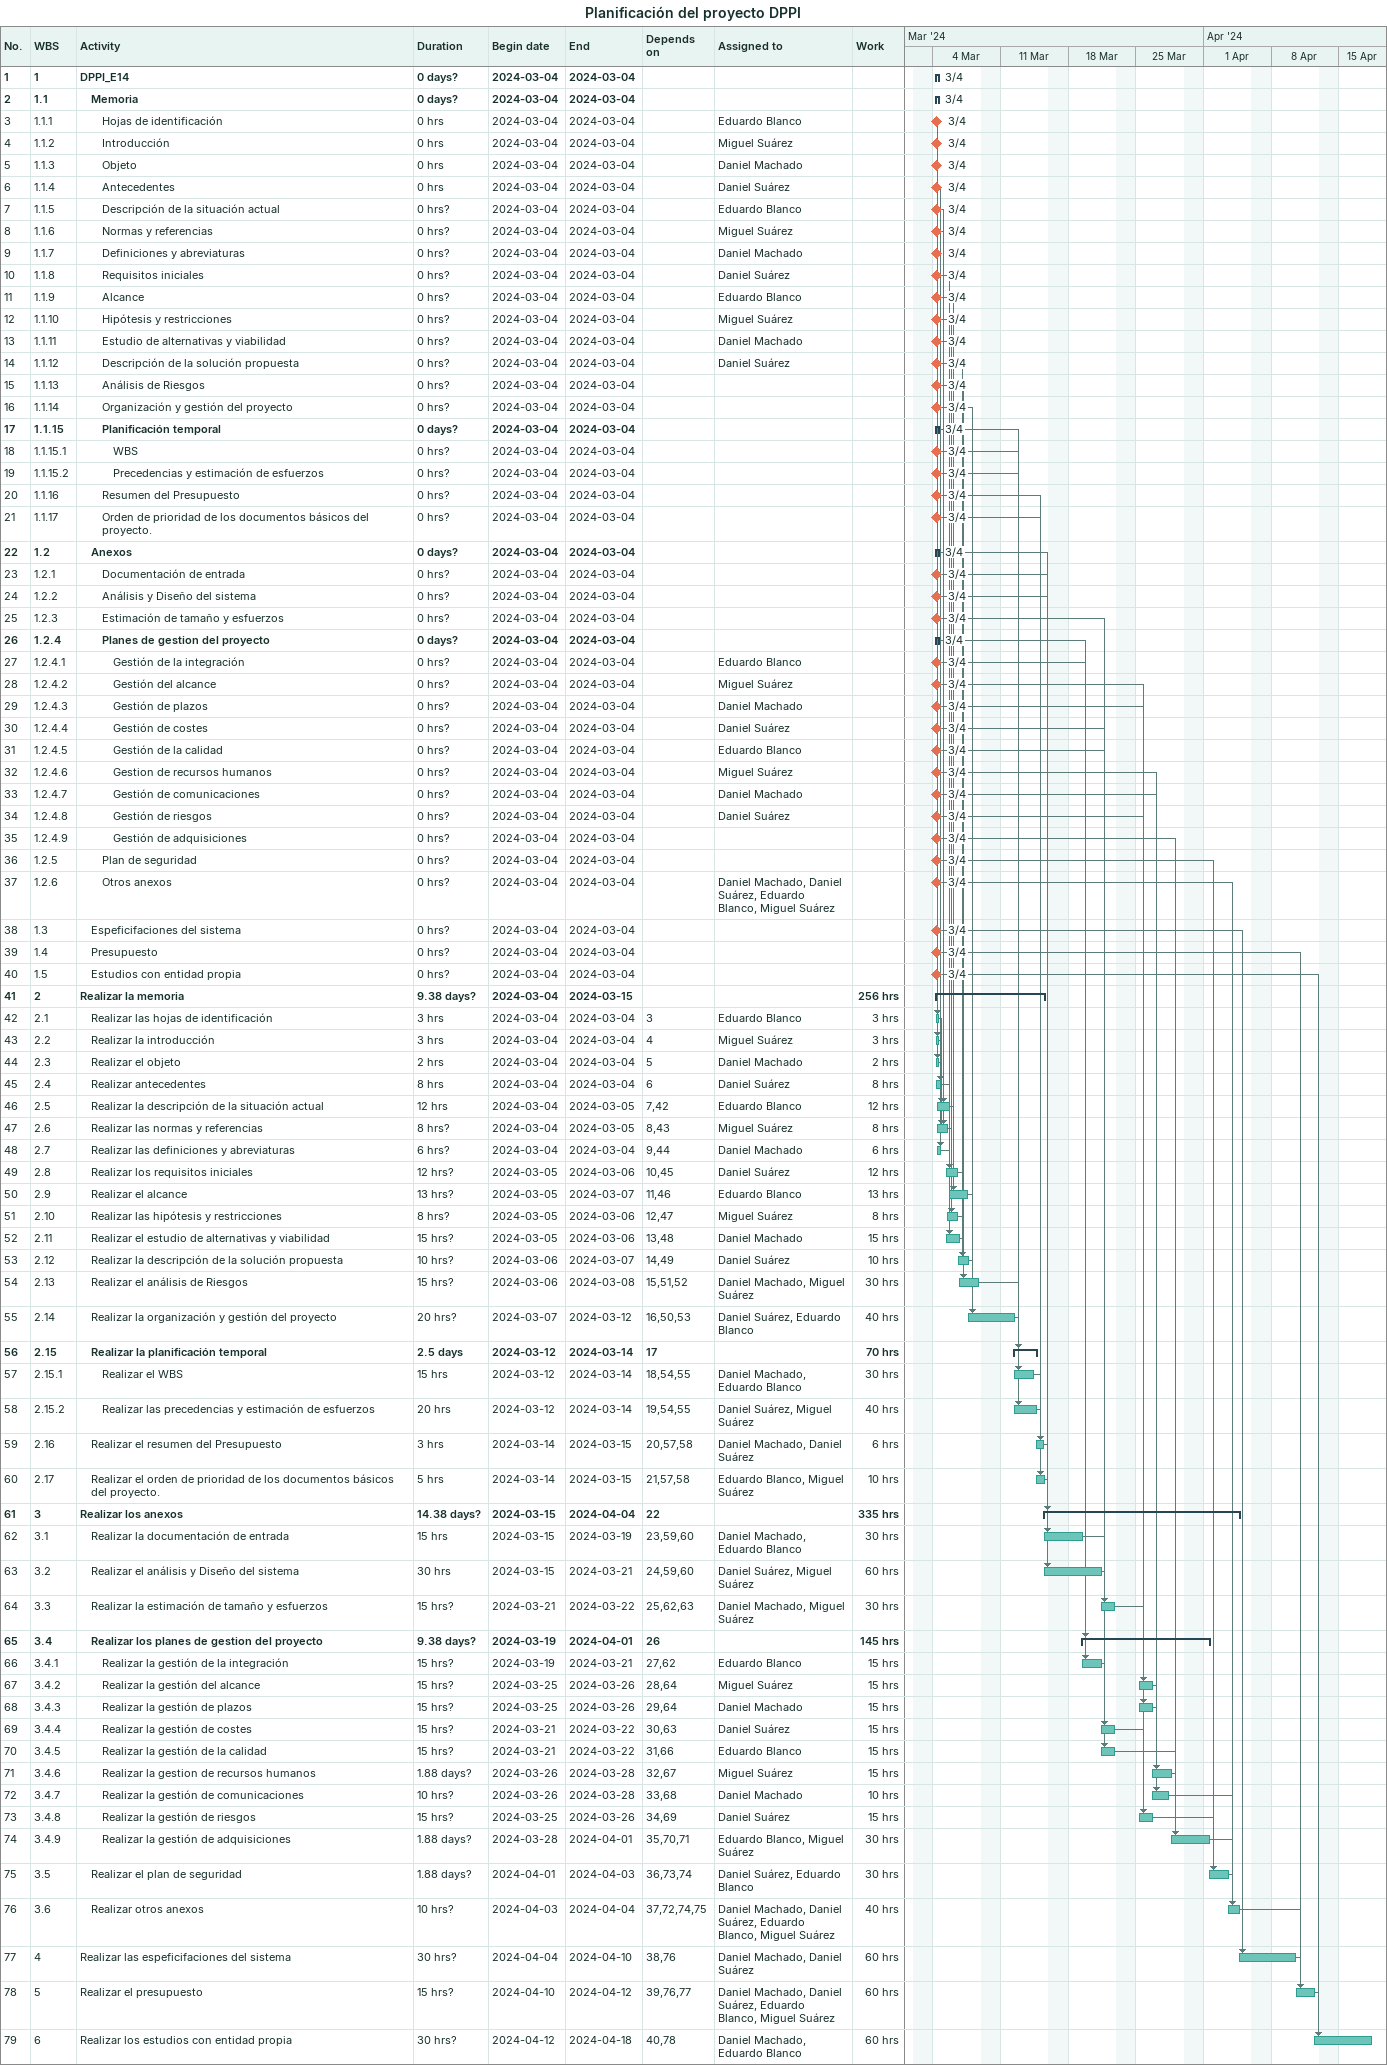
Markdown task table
Planificación del proyecto DPPI

| ID | WBS | Task | Duration | Start | Finish | Predecessors | Resources | Work (h) |
|---|---|---|---|---|---|---|---|---|
| 1 | 1 | **DPPI_E14** | 0d? | 2024-03-04 | 2024-03-04 |  |  |  |
| 2 | 1.1 | **Memoria** | 0d? | 2024-03-04 | 2024-03-04 |  |  |  |
| 3 | 1.1.1 | Hojas de identificación | 0h | 2024-03-04 | 2024-03-04 |  | Eduardo Blanco |  |
| 4 | 1.1.2 | Introducción | 0h | 2024-03-04 | 2024-03-04 |  | Miguel Suárez |  |
| 5 | 1.1.3 | Objeto | 0h | 2024-03-04 | 2024-03-04 |  | Daniel Machado |  |
| 6 | 1.1.4 | Antecedentes | 0h | 2024-03-04 | 2024-03-04 |  | Daniel Suárez |  |
| 7 | 1.1.5 | Descripción de la situación actual | 0h? | 2024-03-04 | 2024-03-04 |  | Eduardo Blanco |  |
| 8 | 1.1.6 | Normas y referencias | 0h? | 2024-03-04 | 2024-03-04 |  | Miguel Suárez |  |
| 9 | 1.1.7 | Definiciones y abreviaturas | 0h? | 2024-03-04 | 2024-03-04 |  | Daniel Machado |  |
| 10 | 1.1.8 | Requisitos iniciales | 0h? | 2024-03-04 | 2024-03-04 |  | Daniel Suárez |  |
| 11 | 1.1.9 | Alcance | 0h? | 2024-03-04 | 2024-03-04 |  | Eduardo Blanco |  |
| 12 | 1.1.10 | Hipótesis y restricciones | 0h? | 2024-03-04 | 2024-03-04 |  | Miguel Suárez |  |
| 13 | 1.1.11 | Estudio de alternativas y viabilidad | 0h? | 2024-03-04 | 2024-03-04 |  | Daniel Machado |  |
| 14 | 1.1.12 | Descripción de la solución propuesta | 0h? | 2024-03-04 | 2024-03-04 |  | Daniel Suárez |  |
| 15 | 1.1.13 | Análisis de Riesgos | 0h? | 2024-03-04 | 2024-03-04 |  |  |  |
| 16 | 1.1.14 | Organización y gestión del proyecto | 0h? | 2024-03-04 | 2024-03-04 |  |  |  |
| 17 | 1.1.15 | **Planificación temporal** | 0d? | 2024-03-04 | 2024-03-04 |  |  |  |
| 18 | 1.1.15.1 | WBS | 0h? | 2024-03-04 | 2024-03-04 |  |  |  |
| 19 | 1.1.15.2 | Precedencias y estimación de esfuerzos | 0h? | 2024-03-04 | 2024-03-04 |  |  |  |
| 20 | 1.1.16 | Resumen del Presupuesto | 0h? | 2024-03-04 | 2024-03-04 |  |  |  |
| 21 | 1.1.17 | Orden de prioridad de los documentos básicos del proyecto. | 0h? | 2024-03-04 | 2024-03-04 |  |  |  |
| 22 | 1.2 | **Anexos** | 0d? | 2024-03-04 | 2024-03-04 |  |  |  |
| 23 | 1.2.1 | Documentación de entrada | 0h? | 2024-03-04 | 2024-03-04 |  |  |  |
| 24 | 1.2.2 | Análisis y Diseño del sistema | 0h? | 2024-03-04 | 2024-03-04 |  |  |  |
| 25 | 1.2.3 | Estimación de tamaño y esfuerzos | 0h? | 2024-03-04 | 2024-03-04 |  |  |  |
| 26 | 1.2.4 | **Planes de gestion del proyecto** | 0d? | 2024-03-04 | 2024-03-04 |  |  |  |
| 27 | 1.2.4.1 | Gestión de la integración | 0h? | 2024-03-04 | 2024-03-04 |  | Eduardo Blanco |  |
| 28 | 1.2.4.2 | Gestión del alcance | 0h? | 2024-03-04 | 2024-03-04 |  | Miguel Suárez |  |
| 29 | 1.2.4.3 | Gestión de plazos | 0h? | 2024-03-04 | 2024-03-04 |  | Daniel Machado |  |
| 30 | 1.2.4.4 | Gestión de costes | 0h? | 2024-03-04 | 2024-03-04 |  | Daniel Suárez |  |
| 31 | 1.2.4.5 | Gestión de la calidad | 0h? | 2024-03-04 | 2024-03-04 |  | Eduardo Blanco |  |
| 32 | 1.2.4.6 | Gestion de recursos humanos | 0h? | 2024-03-04 | 2024-03-04 |  | Miguel Suárez |  |
| 33 | 1.2.4.7 | Gestión de comunicaciones | 0h? | 2024-03-04 | 2024-03-04 |  | Daniel Machado |  |
| 34 | 1.2.4.8 | Gestión de riesgos | 0h? | 2024-03-04 | 2024-03-04 |  | Daniel Suárez |  |
| 35 | 1.2.4.9 | Gestión de adquisiciones | 0h? | 2024-03-04 | 2024-03-04 |  |  |  |
| 36 | 1.2.5 | Plan de seguridad | 0h? | 2024-03-04 | 2024-03-04 |  |  |  |
| 37 | 1.2.6 | Otros anexos | 0h? | 2024-03-04 | 2024-03-04 |  | Daniel Machado, Daniel Suárez, Eduardo Blanco, Miguel Suárez |  |
| 38 | 1.3 | Espeficifaciones del sistema | 0h? | 2024-03-04 | 2024-03-04 |  |  |  |
| 39 | 1.4 | Presupuesto | 0h? | 2024-03-04 | 2024-03-04 |  |  |  |
| 40 | 1.5 | Estudios con entidad propia | 0h? | 2024-03-04 | 2024-03-04 |  |  |  |
| 41 | 2 | **Realizar la memoria** | 9.38d? | 2024-03-04 | 2024-03-15 |  |  | 256 |
| 42 | 2.1 | Realizar las hojas de identificación | 3h | 2024-03-04 | 2024-03-04 | 3 | Eduardo Blanco | 3 |
| 43 | 2.2 | Realizar la introducción | 3h | 2024-03-04 | 2024-03-04 | 4 | Miguel Suárez | 3 |
| 44 | 2.3 | Realizar el objeto | 2h | 2024-03-04 | 2024-03-04 | 5 | Daniel Machado | 2 |
| 45 | 2.4 | Realizar antecedentes | 8h | 2024-03-04 | 2024-03-04 | 6 | Daniel Suárez | 8 |
| 46 | 2.5 | Realizar la descripción de la situación actual | 12h | 2024-03-04 | 2024-03-05 | 7, 42 | Eduardo Blanco | 12 |
| 47 | 2.6 | Realizar las normas y referencias | 8h? | 2024-03-04 | 2024-03-05 | 8, 43 | Miguel Suárez | 8 |
| 48 | 2.7 | Realizar las definiciones y abreviaturas | 6h? | 2024-03-04 | 2024-03-04 | 9, 44 | Daniel Machado | 6 |
| 49 | 2.8 | Realizar los requisitos iniciales | 12h? | 2024-03-05 | 2024-03-06 | 10, 45 | Daniel Suárez | 12 |
| 50 | 2.9 | Realizar el alcance | 13h? | 2024-03-05 | 2024-03-07 | 11, 46 | Eduardo Blanco | 13 |
| 51 | 2.10 | Realizar las hipótesis y restricciones | 8h? | 2024-03-05 | 2024-03-06 | 12, 47 | Miguel Suárez | 8 |
| 52 | 2.11 | Realizar el estudio de alternativas y viabilidad | 15h? | 2024-03-05 | 2024-03-06 | 13, 48 | Daniel Machado | 15 |
| 53 | 2.12 | Realizar la descripción de la solución propuesta | 10h? | 2024-03-06 | 2024-03-07 | 14, 49 | Daniel Suárez | 10 |
| 54 | 2.13 | Realizar el análisis de Riesgos | 15h? | 2024-03-06 | 2024-03-08 | 15, 51, 52 | Daniel Machado, Miguel Suárez | 30 |
| 55 | 2.14 | Realizar la organización y gestión del proyecto | 20h? | 2024-03-07 | 2024-03-12 | 16, 50, 53 | Daniel Suárez, Eduardo Blanco | 40 |
| 56 | 2.15 | **Realizar la planificación temporal** | 2.5d | 2024-03-12 | 2024-03-14 | 17 |  | 70 |
| 57 | 2.15.1 | Realizar el WBS | 15h | 2024-03-12 | 2024-03-14 | 18, 54, 55 | Daniel Machado, Eduardo Blanco | 30 |
| 58 | 2.15.2 | Realizar las precedencias y estimación de esfuerzos | 20h | 2024-03-12 | 2024-03-14 | 19, 54, 55 | Daniel Suárez, Miguel Suárez | 40 |
| 59 | 2.16 | Realizar el resumen del Presupuesto | 3h | 2024-03-14 | 2024-03-15 | 20, 57, 58 | Daniel Machado, Daniel Suárez | 6 |
| 60 | 2.17 | Realizar el orden de prioridad de los documentos básicos del proyecto. | 5h | 2024-03-14 | 2024-03-15 | 21, 57, 58 | Eduardo Blanco, Miguel Suárez | 10 |
| 61 | 3 | **Realizar los anexos** | 14.38d? | 2024-03-15 | 2024-04-04 | 22 |  | 335 |
| 62 | 3.1 | Realizar la documentación de entrada | 15h | 2024-03-15 | 2024-03-19 | 23, 59, 60 | Daniel Machado, Eduardo Blanco | 30 |
| 63 | 3.2 | Realizar el análisis y Diseño del sistema | 30h | 2024-03-15 | 2024-03-21 | 24, 59, 60 | Daniel Suárez, Miguel Suárez | 60 |
| 64 | 3.3 | Realizar la estimación de tamaño y esfuerzos | 15h? | 2024-03-21 | 2024-03-22 | 25, 62, 63 | Daniel Machado, Miguel Suárez | 30 |
| 65 | 3.4 | **Realizar los planes de gestion del proyecto** | 9.38d? | 2024-03-19 | 2024-04-01 | 26 |  | 145 |
| 66 | 3.4.1 | Realizar la gestión de la integración | 15h? | 2024-03-19 | 2024-03-21 | 27, 62 | Eduardo Blanco | 15 |
| 67 | 3.4.2 | Realizar la gestión del alcance | 15h? | 2024-03-25 | 2024-03-26 | 28, 64 | Miguel Suárez | 15 |
| 68 | 3.4.3 | Realizar la gestión de plazos | 15h? | 2024-03-25 | 2024-03-26 | 29, 64 | Daniel Machado | 15 |
| 69 | 3.4.4 | Realizar la gestión de costes | 15h? | 2024-03-21 | 2024-03-22 | 30, 63 | Daniel Suárez | 15 |
| 70 | 3.4.5 | Realizar la gestión de la calidad | 15h? | 2024-03-21 | 2024-03-22 | 31, 66 | Eduardo Blanco | 15 |
| 71 | 3.4.6 | Realizar la gestion de recursos humanos | 1.88d? | 2024-03-26 | 2024-03-28 | 32, 67 | Miguel Suárez | 15 |
| 72 | 3.4.7 | Realizar la gestión de comunicaciones | 10h? | 2024-03-26 | 2024-03-28 | 33, 68 | Daniel Machado | 10 |
| 73 | 3.4.8 | Realizar la gestión de riesgos | 15h? | 2024-03-25 | 2024-03-26 | 34, 69 | Daniel Suárez | 15 |
| 74 | 3.4.9 | Realizar la gestión de adquisiciones | 1.88d? | 2024-03-28 | 2024-04-01 | 35, 70, 71 | Eduardo Blanco, Miguel Suárez | 30 |
| 75 | 3.5 | Realizar el plan de seguridad | 1.88d? | 2024-04-01 | 2024-04-03 | 36, 73, 74 | Daniel Suárez, Eduardo Blanco | 30 |
| 76 | 3.6 | Realizar otros anexos | 10h? | 2024-04-03 | 2024-04-04 | 37, 72, 74, 75 | Daniel Machado, Daniel Suárez, Eduardo Blanco, Miguel Suárez | 40 |
| 77 | 4 | Realizar las espeficifaciones del sistema | 30h? | 2024-04-04 | 2024-04-10 | 38, 76 | Daniel Machado, Daniel Suárez | 60 |
| 78 | 5 | Realizar el presupuesto | 15h? | 2024-04-10 | 2024-04-12 | 39, 76, 77 | Daniel Machado, Daniel Suárez, Eduardo Blanco, Miguel Suárez | 60 |
| 79 | 6 | Realizar los estudios con entidad propia | 30h? | 2024-04-12 | 2024-04-18 | 40, 78 | Daniel Machado, Eduardo Blanco | 60 |
